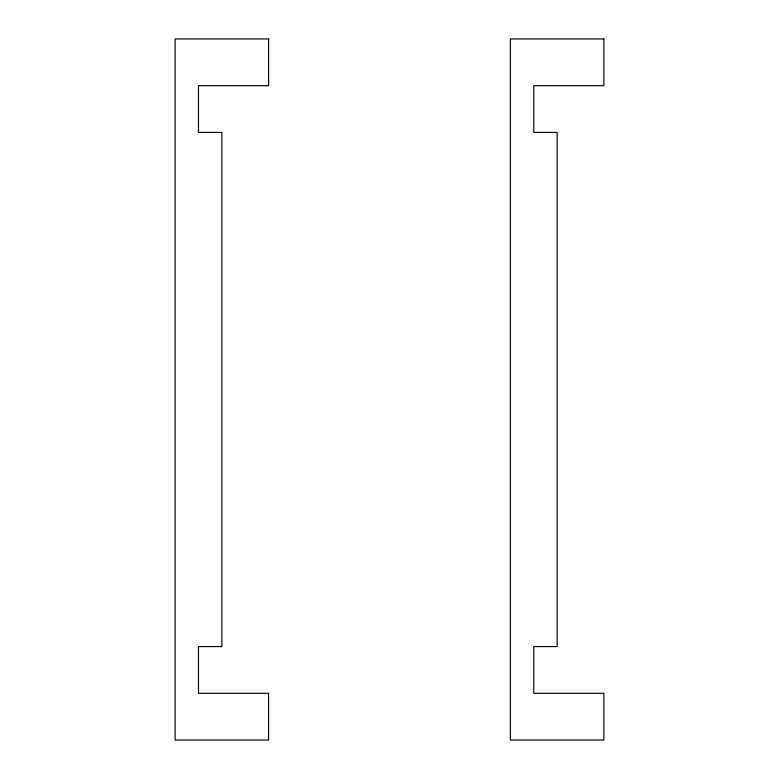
<?xml version="1.0" encoding="UTF-8"?>
<svg xmlns="http://www.w3.org/2000/svg" width="779" height="779" viewBox="0 0 779 779"><rect width="100%" height="100%" fill="white"/><g stroke="black" fill="none" stroke-linecap="round" stroke-linejoin="round"><path stroke-width="1.17" d="M268.599 38.95L175.119 38.95L175.119 740.05L268.599 740.05L268.599 693.31L198.489 693.31L198.489 646.57L221.859 646.57L221.859 132.43L198.489 132.43L198.489 85.69L268.599 85.69L268.599 38.95M603.881 38.95L510.401 38.95L510.401 740.05L603.881 740.05L603.881 693.31L533.771 693.31L533.771 646.57L557.141 646.57L557.141 132.43L533.771 132.43L533.771 85.69L603.881 85.69L603.881 38.95"/></g></svg>
